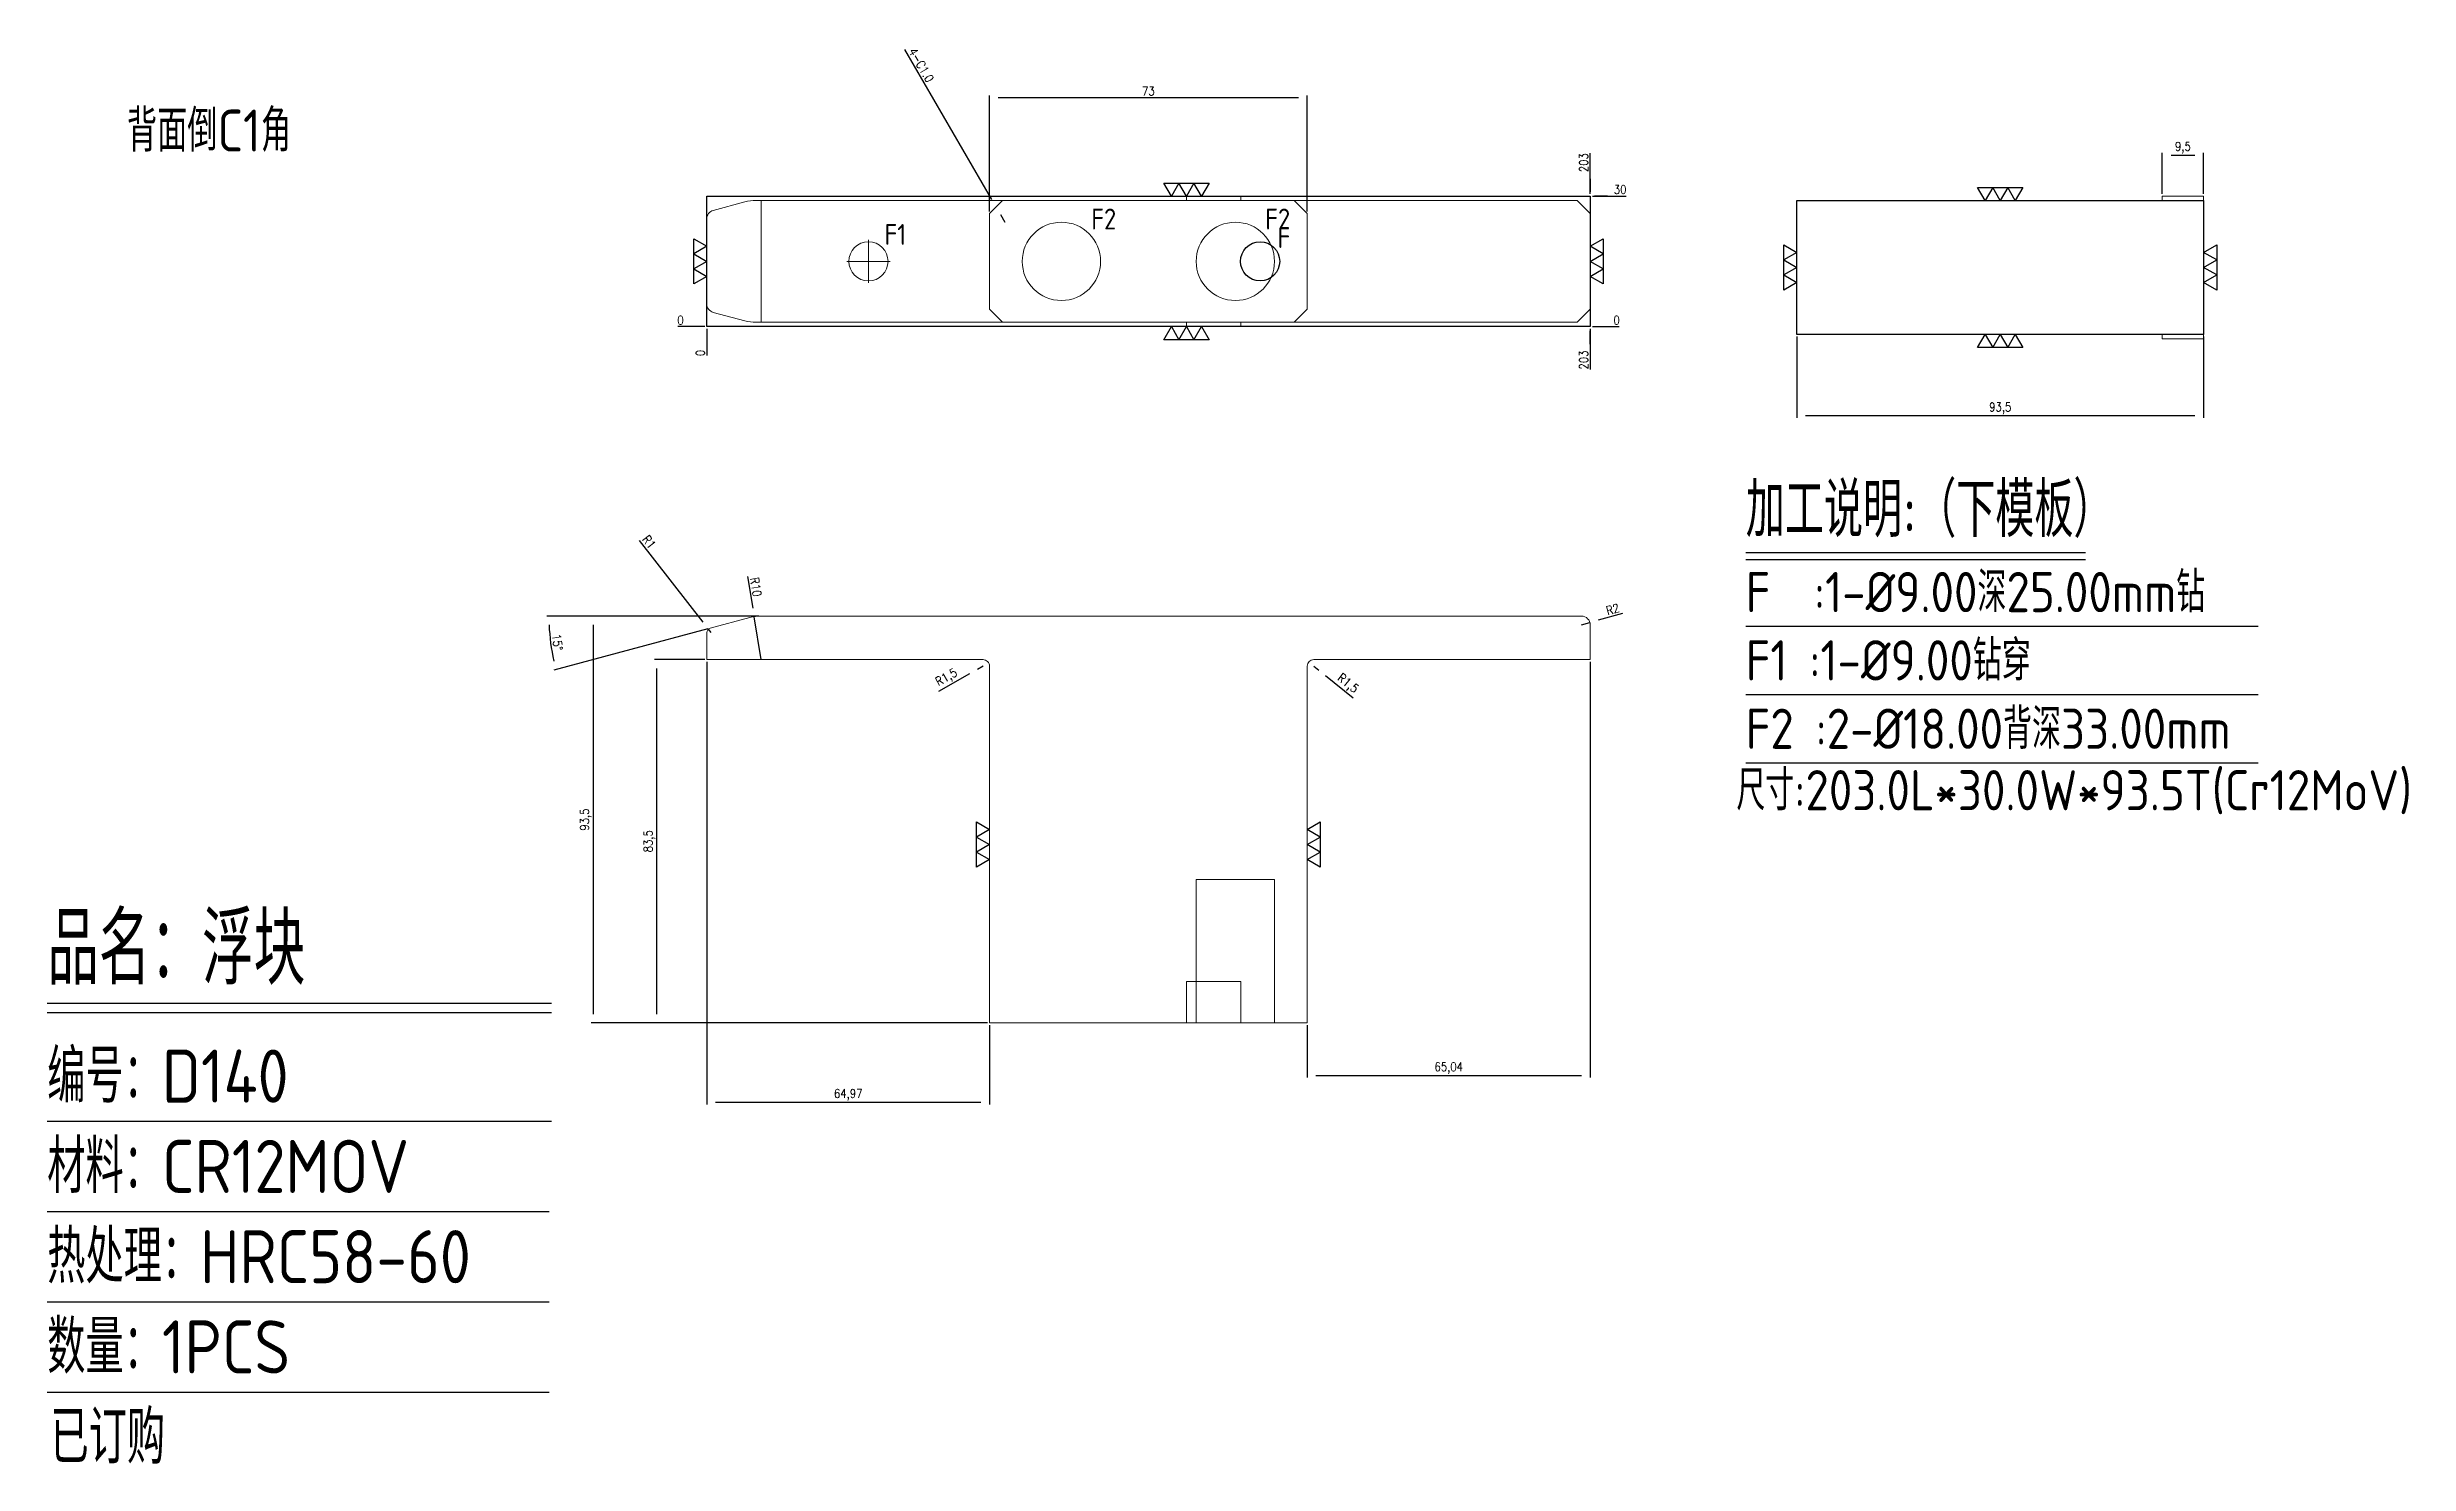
# Model space of a CAD drawing. Header units: millimetres. Extents: x 94957 to 95500, y -7950 to -7624.
import ezdxf
from ezdxf.enums import TextEntityAlignment as Align

# ---------------------------------------------------------------- set-up
doc = ezdxf.new("R2010")
doc.units = ezdxf.units.MM
doc.linetypes.add('CENTER', pattern=[0])
doc.linetypes.add('HIDDEN', pattern=[0])
for name, color, linetype in [('DIE_P', 2, 'Continuous'), ('DIM', 4, 'Continuous'), ('PRESS', 3, 'Continuous'), ('TEXT', 4, 'Continuous')]:
    doc.layers.add(name, color=color, linetype=linetype)
doc.styles.add('gbenor', font='gbenor.shx', dxfattribs={"bigfont": 'gbcbig.shx'})
doc.styles.get("Standard").update_dxf_attribs({"font": 'txt.shx', "width": 0.85, "bigfont": 'ctxt.shx'})
doc.dimstyles.new('T-2-WX', dxfattribs={"dimtxt": 2, "dimasz": 2, "dimexe": 0.5, "dimexo": 0.5, "dimgap": 0.5, "dimtad": 1, "dimtxsty": 'Standard', "dimblk": 'OPEN30', "dimcen": 0, "dimazin": 3, "dimtfac": 1, "dimtmove": 0, "dimatfit": 3, "dimldrblk": 'OPEN30', "dimlwd": -1, "dimlwe": -1})

# ---------------------------------------------------------------- blocks, each defined once
blk = doc.blocks.new('*D7579')
at = {"layer": 'Defpoints', "color": 0}
for p in [(95121.15845825619, -7754.931000421355), (95082.59767755706, -7848.431000421355), (95173.67063658545, -7848.431000421355)]:
    blk.add_point(p, dxfattribs=at)
at = {"layer": 'DIM', "color": 0}
for p, q in [((95120.65845825619, -7754.931000421355), (95082.09767755706, -7754.931000421355)), ((95082.59767755706, -7756.931000421355), (95082.59767755706, -7846.431000421355)), ((95173.17063658545, -7848.431000421355), (95082.09767755706, -7848.431000421355))]:
    blk.add_line(p, q, dxfattribs=at)
at = {"layer": 'DIM', "color": 0, "insert": (95080.90720136659, -7801.681000421355), "char_height": 2, "attachment_point": 5, "rotation": 90}
blk.add_mtext('93,5', dxfattribs=at)
blk = doc.blocks.new('_Open30')
blk = doc.blocks.new('*D7580')
at = {"layer": 'Defpoints', "color": 0}
for p in [(95108.70563658545, -7764.931000421355), (95173.67063658545, -7848.431000421355), (95173.67063658545, -7866.65796400603)]:
    blk.add_point(p, dxfattribs=at)
at = {"layer": 'DIM', "color": 0}
for p, q in [((95108.70563658545, -7765.431000421355), (95108.70563658545, -7867.15796400603)), ((95173.67063658545, -7848.931000421355), (95173.67063658545, -7867.15796400603)), ((95110.70563658545, -7866.65796400603), (95171.67063658545, -7866.65796400603))]:
    blk.add_line(p, q, dxfattribs=at)
at = {"layer": 'DIM', "color": 0, "insert": (95141.18813658545, -7864.967487815554), "char_height": 2, "attachment_point": 5}
blk.add_mtext('64,97', dxfattribs=at)
blk = doc.blocks.new('*D7581')
at = {"layer": 'Defpoints', "color": 0}
for p in [(95311.70313091212, -7764.931000421355), (95246.66813091215, -7848.431000421355), (95311.70313091212, -7860.50332773642)]:
    blk.add_point(p, dxfattribs=at)
at = {"layer": 'DIM', "color": 0}
for p, q in [((95311.70313091212, -7765.431000421355), (95311.70313091212, -7861.00332773642)), ((95246.66813091215, -7848.931000421355), (95246.66813091215, -7861.00332773642)), ((95248.66813091215, -7860.50332773642), (95309.70313091212, -7860.50332773642))]:
    blk.add_line(p, q, dxfattribs=at)
at = {"layer": 'DIM', "color": 0, "insert": (95279.18563091214, -7858.812851545944), "char_height": 2, "attachment_point": 5}
blk.add_mtext('65,04', dxfattribs=at)
blk = doc.blocks.new('*D7582')
at = {"layer": 'Defpoints', "color": 0}
for p in [(95097.19917390475, -7764.931000421355), (95108.70563658545, -7764.931000421355), (95173.67063658545, -7848.431000421355)]:
    blk.add_point(p, dxfattribs=at)
at = {"layer": 'DIM', "color": 0}
for p, q in [((95108.20563658545, -7764.931000421355), (95096.69917390475, -7764.931000421355)), ((95097.19917390475, -7846.431000421355), (95097.19917390475, -7766.931000421355)), ((95173.17063658545, -7848.431000421355), (95096.69917390475, -7848.431000421355))]:
    blk.add_line(p, q, dxfattribs=at)
at = {"layer": 'DIM', "color": 0, "insert": (95095.50869771428, -7806.681000421355), "char_height": 2, "attachment_point": 5, "rotation": 90}
blk.add_mtext('83,5', dxfattribs=at)
blk = doc.blocks.new('*D7583')
at = {"layer": 'Defpoints', "color": 0}
for p in [(95120.97822997512, -7754.931000421355), (95309.70313091212, -7754.931000421355), (95072.58723387579, -7759.065250917601), (95109.44681754036, -7757.71636328911), (95118.57026780513, -7755.27174215846)]:
    blk.add_point(p, dxfattribs=at)
at = {"layer": 'DIM', "color": 0}
for p, q in [((95119.34193328026, -7754.931000421355), (95071.9067286009, -7754.931000421355)), ((95108.96385462722, -7757.845772811662), (95073.54008109203, -7767.33754432335))]:
    blk.add_line(p, q, dxfattribs=at)
blk.add_arc((95119.84193328026, -7754.931000421355), 47.43520467936715, 182.415928199114, 192.5840718009944, dxfattribs=at)
at = {"layer": 'DIM', "color": 0, "insert": (95074.34692230482, -7760.920532244081), "char_height": 2, "attachment_point": 5, "rotation": 277.50000000005326}
blk.add_mtext('15%%d', dxfattribs=at)
blk = doc.blocks.new('*D7584')
at = {"layer": 'Defpoints', "color": 0}
for p in [(95109.09217052738, -7757.892568028132), (95109.7056365856, -7758.682289115335)]:
    blk.add_point(p, dxfattribs=at)
at = {"layer": 'DIM', "color": 0}
for p, q in [((95107.86523841105, -7756.313125853851), (95093.26540074548, -7737.518606548691)), ((95109.7056365856, -7758.682289115335), (95109.09217052738, -7757.892568028132))]:
    blk.add_line(p, q, dxfattribs=at)
at = {"layer": 'DIM', "color": 0, "insert": (95095.45197693788, -7737.888285237099), "char_height": 2, "attachment_point": 5, "rotation": 307.8405457088191}
blk.add_mtext('R1', dxfattribs=at)
blk = doc.blocks.new('*D7585')
at = {"layer": 'Defpoints', "color": 0}
for p in [(95119.56390737268, -7755.058948583948), (95121.15845825597, -7764.93100042173)]:
    blk.add_point(p, dxfattribs=at)
at = {"layer": 'DIM', "color": 0}
for p, q in [((95118.0695854021, -7745.807425719154), (95119.24499719603, -7753.084538216463)), ((95121.15845825597, -7764.93100042173), (95119.56390737268, -7755.058948583948))]:
    blk.add_line(p, q, dxfattribs=at)
at = {"layer": 'DIM', "color": 0, "insert": (95119.97864398635, -7748.219594151581), "char_height": 2, "attachment_point": 5, "rotation": 279.1752690244346}
blk.add_mtext('R10', dxfattribs=at)
blk = doc.blocks.new('*D7586')
at = {"layer": 'Defpoints', "color": 0}
for p in [(95309.70313091202, -7756.931000421377), (95311.62824119057, -7756.388828478695)]:
    blk.add_point(p, dxfattribs=at)
at = {"layer": 'DIM', "color": 0}
for p, q in [((95319.0903353179, -7754.287266758018), (95313.55335146912, -7755.846656536015)), ((95309.70313091202, -7756.931000421377), (95311.62824119057, -7756.388828478695))]:
    blk.add_line(p, q, dxfattribs=at)
at = {"layer": 'DIM', "color": 0, "insert": (95316.87776957577, -7753.352042966764), "char_height": 2, "attachment_point": 5, "rotation": 15.728898687075057}
blk.add_mtext('R2', dxfattribs=at)
blk = doc.blocks.new('*D7587')
at = {"layer": 'Defpoints', "color": 0}
for p in [(95248.16813091225, -7766.431000421435), (95249.33293529485, -7767.376109277655)]:
    blk.add_point(p, dxfattribs=at)
at = {"layer": 'DIM', "color": 0}
for p, q in [((95248.16813091225, -7766.431000421435), (95249.33293529485, -7767.376109277655)), ((95257.23881393006, -7773.790848117904), (95250.88600780503, -7768.63625441933))]:
    blk.add_line(p, q, dxfattribs=at)
at = {"layer": 'DIM', "color": 0, "insert": (95255.90406980192, -7770.530907789173), "char_height": 2, "attachment_point": 5, "rotation": 320.9445231161892}
blk.add_mtext('R1,5', dxfattribs=at)
blk = doc.blocks.new('*D7588')
at = {"layer": 'Defpoints', "color": 0}
for p in [(95170.86353896283, -7767.166864406645), (95172.17063658556, -7766.431000421398)]:
    blk.add_point(p, dxfattribs=at)
at = {"layer": 'DIM', "color": 0}
for p, q in [((95161.99187319358, -7772.161395201608), (95169.12074213258, -7768.148016386946)), ((95172.17063658556, -7766.431000421398), (95170.86353896283, -7767.166864406645))]:
    blk.add_line(p, q, dxfattribs=at)
at = {"layer": 'DIM', "color": 0, "insert": (95163.85560221697, -7769.172203511233), "char_height": 2, "attachment_point": 5, "rotation": 29.378446767766942}
blk.add_mtext('R1,5', dxfattribs=at)
blk = doc.blocks.new('*D7589')
at = {"layer": 'Defpoints', "color": 0}
for p in [(95359.17581895241, -7690.17939245233), (95452.67581895241, -7690.17939245233), (95359.17581895241, -7708.852651665751)]:
    blk.add_point(p, dxfattribs=at)
at = {"layer": 'DIM', "color": 0}
for p, q in [((95359.17581895241, -7690.67939245233), (95359.17581895241, -7709.352651665751)), ((95452.67581895241, -7690.67939245233), (95452.67581895241, -7709.352651665751)), ((95450.67581895241, -7708.852651665751), (95361.17581895241, -7708.852651665751))]:
    blk.add_line(p, q, dxfattribs=at)
at = {"layer": 'DIM', "color": 0, "insert": (95405.92581895241, -7707.162175475275), "char_height": 2, "attachment_point": 5}
blk.add_mtext('93,5', dxfattribs=at)
blk = doc.blocks.new('*D7590')
at = {"layer": 'Defpoints', "color": 0}
for p in [(95246.66813091215, -7635.725982151918), (95173.67063658545, -7662.378884376674), (95246.66813091215, -7662.378884376674)]:
    blk.add_point(p, dxfattribs=at)
at = {"layer": 'DIM', "color": 0}
for p, q in [((95173.67063658545, -7661.878884376674), (95173.67063658545, -7635.225982151918)), ((95246.66813091215, -7661.878884376674), (95246.66813091215, -7635.225982151918)), ((95175.67063658545, -7635.725982151918), (95244.66813091215, -7635.725982151918))]:
    blk.add_line(p, q, dxfattribs=at)
at = {"layer": 'DIM', "color": 0, "insert": (95210.1693837488, -7634.225982151918), "char_height": 2, "attachment_point": 5}
blk.add_mtext('73', dxfattribs=at)
blk = doc.blocks.new('*D7591')
at = {"layer": 'Defpoints', "color": 0}
for p in [(95175.17013462473, -7660.878019486241), (95175.17113854605, -7660.879749267173)]:
    blk.add_point(p, dxfattribs=at)
at = {"layer": 'DIM', "color": 0}
for p, q in [((95174.16621331363, -7659.148238574938), (95154.17475878709, -7624.702474702127)), ((95175.17113854605, -7660.879749267173), (95175.17013462473, -7660.878019486241)), ((95176.17505985715, -7662.609530178476), (95177.17898116825, -7664.33931108978))]:
    blk.add_line(p, q, dxfattribs=at)
at = {"layer": 'DIM', "color": 0, "insert": (95157.97831231508, -7628.267808208091), "char_height": 2, "attachment_point": 5, "rotation": 300.12980092541306}
blk.add_mtext('4-C1.0', dxfattribs=at)
blk = doc.blocks.new('*D7592')
at = {"layer": 'Defpoints', "color": 0}
for p in [(95452.67581895241, -7648.943048988855), (95443.17581895241, -7658.378884376674), (95452.67581895241, -7658.378884376674)]:
    blk.add_point(p, dxfattribs=at)
at = {"layer": 'DIM', "color": 0}
for p, q in [((95443.17581895241, -7657.878884376674), (95443.17581895241, -7648.443048988855)), ((95445.17581895241, -7648.943048988855), (95450.67581895241, -7648.943048988855)), ((95452.67581895241, -7657.878884376674), (95452.67581895241, -7648.443048988855))]:
    blk.add_line(p, q, dxfattribs=at)
at = {"layer": 'DIM', "color": 0, "insert": (95447.92581895241, -7647.252572798378), "char_height": 2, "attachment_point": 5}
blk.add_mtext('9,5', dxfattribs=at)
blk = doc.blocks.new('*D7593')
at = {"layer": 'Defpoints', "color": 0}
for p in [(95108.70563657545, -7688.379392452338), (95311.70313091212, -7688.379392452338), (95316.70313091212, -7688.379392452338)]:
    blk.add_point(p, dxfattribs=at)
at = {"layer": 'DIM', "color": 0}
blk.add_line((95312.20313091212, -7688.379392452338), (95318.33646424545, -7688.379392452338), dxfattribs=at)
at = {"layer": 'DIM', "color": 0, "insert": (95317.76979757879, -7686.879392452338), "char_height": 2, "attachment_point": 5}
blk.add_mtext('0', dxfattribs=at)
blk = doc.blocks.new('*D7594')
at = {"layer": 'Defpoints', "color": 0}
for p in [(95311.70313091212, -7658.378884376682), (95316.70313091212, -7658.378392452338), (95108.70563657545, -7688.379392452338)]:
    blk.add_point(p, dxfattribs=at)
at = {"layer": 'DIM', "color": 0}
for p, q in [((95312.20313091212, -7658.378884376682), (95315.70313091212, -7658.378884376682)), ((95315.70313091212, -7658.378884376682), (95312.70313091212, -7658.378392452338)), ((95312.70313091212, -7658.378392452338), (95319.95551186451, -7658.378392452338))]:
    blk.add_line(p, q, dxfattribs=at)
at = {"layer": 'DIM', "color": 0, "insert": (95318.57932138832, -7656.878392452338), "char_height": 2, "attachment_point": 5}
blk.add_mtext('30', dxfattribs=at)
blk = doc.blocks.new('*D7595')
at = {"layer": 'Defpoints', "color": 0}
for p in [(95103.70563657545, -7688.379392452338), (95108.70563657545, -7688.379392452338), (95108.70563657545, -7688.379392452338)]:
    blk.add_point(p, dxfattribs=at)
at = {"layer": 'DIM', "color": 0}
blk.add_line((95108.20563657545, -7688.379392452338), (95102.07230324212, -7688.379392452338), dxfattribs=at)
at = {"layer": 'DIM', "color": 0, "insert": (95102.63896990879, -7686.879392452338), "char_height": 2, "attachment_point": 5}
blk.add_mtext('0', dxfattribs=at)
blk = doc.blocks.new('*D7596')
at = {"layer": 'Defpoints', "color": 0}
for p in [(95108.70563657545, -7688.379392452338), (95311.70313091212, -7688.379392452338), (95311.70263657546, -7693.379392452338)]:
    blk.add_point(p, dxfattribs=at)
at = {"layer": 'DIM', "color": 0}
for p, q in [((95311.70313091212, -7692.379392452334), (95311.70263657546, -7689.379392452334)), ((95311.70263657546, -7689.379392452334), (95311.70263657546, -7698.250821023772)), ((95311.70313091212, -7688.879392452334), (95311.70313091212, -7692.379392452334))]:
    blk.add_line(p, q, dxfattribs=at)
at = {"layer": 'DIM', "color": 0, "insert": (95310.20263657544, -7696.06510673806), "char_height": 2, "attachment_point": 5, "rotation": 90}
blk.add_mtext('203', dxfattribs=at)
blk = doc.blocks.new('*D7597')
at = {"layer": 'Defpoints', "color": 0}
for p in [(95108.70563657545, -7688.379392452338), (95108.70563657545, -7688.379392452338), (95108.70563657545, -7693.379392452338)]:
    blk.add_point(p, dxfattribs=at)
at = {"layer": 'DIM', "color": 0}
blk.add_line((95108.70563657545, -7688.879392452334), (95108.70563657545, -7695.012725785666), dxfattribs=at)
at = {"layer": 'DIM', "color": 0, "insert": (95107.20563657544, -7694.446059119007), "char_height": 2, "attachment_point": 5, "rotation": 90}
blk.add_mtext('0', dxfattribs=at)
blk = doc.blocks.new('*D7598')
at = {"layer": 'Defpoints', "color": 0}
for p in [(95311.70263657546, -7653.378884376682), (95311.70313091212, -7658.378884376682), (95108.70563657545, -7688.379392452338)]:
    blk.add_point(p, dxfattribs=at)
at = {"layer": 'DIM', "color": 0}
for p, q in [((95311.70263657546, -7657.378884376682), (95311.70263657546, -7648.507455805244)), ((95311.70313091212, -7654.378884376682), (95311.70263657546, -7657.378884376682)), ((95311.70313091212, -7657.878884376682), (95311.70313091212, -7654.378884376682))]:
    blk.add_line(p, q, dxfattribs=at)
at = {"layer": 'DIM', "color": 0, "insert": (95310.20263657546, -7650.693170090964), "char_height": 2, "attachment_point": 5, "rotation": 90}
blk.add_mtext('203', dxfattribs=at)

msp = doc.modelspace()

# ---------------------------------------------------------------- linework, layer by layer
at = {"layer": 'DIE_P', "linetype": 'Continuous', "lineweight": 15}
for p, q in [((95231.41945591941, -7659.378884376674), (95218.91945591941, -7659.378884376674)), ((95218.91945591941, -7687.379392452342), (95231.41945591941, -7687.379392452342))]:
    msp.add_line(p, q, dxfattribs=at)
at = {"layer": 'DIE_P', "color": 4}
for points in [[(95411.12197137513, -7656.378884376674), (95409.38992056754, -7659.378884376674), (95407.65786975998, -7656.378884376674), (95405.92581895241, -7659.378884376674), (95404.19376814485, -7656.378884376674), (95402.46171733728, -7659.378884376674), (95400.72966652972, -7656.378884376674), (95411.12197137513, -7656.378884376674)], [(95356.17581895241, -7669.582985991798), (95359.17581895241, -7671.315036799366), (95356.17581895241, -7673.047087606934), (95359.17581895241, -7674.779138414502), (95356.17581895241, -7676.511189222072), (95359.17581895241, -7678.243240029642), (95356.17581895241, -7679.97529083721), (95356.17581895241, -7669.582985991798)], [(95455.67581895241, -7679.97529083721), (95452.67581895241, -7678.243240029642), (95455.67581895241, -7676.51118922207), (95452.67581895241, -7674.779138414502), (95455.67581895241, -7673.047087606934), (95452.67581895241, -7671.315036799366), (95455.67581895241, -7669.582985991798), (95455.67581895241, -7679.97529083721)], [(95400.72966652969, -7693.17939245233), (95402.46171733728, -7690.17939245233), (95404.19376814485, -7693.17939245233), (95405.92581895241, -7690.17939245233), (95407.65786975998, -7693.17939245233), (95409.38992056754, -7690.17939245233), (95411.1219713751, -7693.17939245233), (95400.72966652969, -7693.17939245233)], [(95170.67063658545, -7802.234847998649), (95173.67063658545, -7803.966898806219), (95170.67063658545, -7805.698949613787), (95173.67063658545, -7807.431000421355), (95170.67063658545, -7809.163051228925), (95173.67063658545, -7810.895102036495), (95170.67063658545, -7812.627152844063), (95170.67063658545, -7802.234847998649)], [(95249.66813091215, -7812.627152844063), (95246.66813091215, -7810.895102036495), (95249.66813091215, -7809.163051228925), (95246.66813091215, -7807.431000421355), (95249.66813091215, -7805.698949613787), (95246.66813091215, -7803.966898806219), (95249.66813091215, -7802.234847998649), (95249.66813091215, -7812.627152844063)]]:
    msp.add_lwpolyline(points, close=True, dxfattribs=at)
at = {"layer": 'DIE_P', "linetype": 'Continuous', "lineweight": 15}
msp.add_lwpolyline([(95218.91945591941, -7659.378884376674), (95218.91945591941, -7658.378884376682), (95231.41945591941, -7658.378884376682), (95231.41945591941, -7659.378884376674), (95308.70313091212, -7659.378884376674), (95311.70313091212, -7662.378884376674), (95311.70313091212, -7684.379392452342), (95308.70313091212, -7687.379392452342), (95231.41945591941, -7687.379392452342), (95231.41945591941, -7688.379392452338), (95218.91945591941, -7688.379392452338), (95218.91945591941, -7687.379392452342), (95120.02216156133, -7687.379392452342, -0.065543462815202), (95117.4339711103, -7687.038650715236), (95110.18799849524, -7685.097098204649, -0.3394542588631877), (95108.70563658545, -7683.165246552067), (95108.70563658545, -7663.593030276948, -0.3394542588631319), (95110.18799849524, -7661.661178624367), (95117.4339711103, -7659.71962611378, -0.065543462815202), (95120.02216156133, -7659.378884376674)], format="xyb", close=True, dxfattribs=at)
at = {"layer": 'DIE_P', "lineweight": 15}
msp.add_lwpolyline([(95121.15845825616, -7687.379392452327), (95121.15845825619, -7659.378884376674)], dxfattribs=at)
at = {"layer": 'DIE_P', "linetype": 'HIDDEN', "lineweight": 15, "ltscale": 0.5}
for points in [[(95176.67063658545, -7659.378884376674), (95173.67063658545, -7662.378884376674), (95173.67063658545, -7684.379392452342), (95176.67063658545, -7687.379392452342)], [(95243.66813091215, -7659.378884376674), (95246.66813091215, -7662.378884376674), (95246.66813091215, -7684.379392452342), (95243.66813091215, -7687.379392452342)]]:
    msp.add_lwpolyline(points, dxfattribs=at)
at = {"layer": 'DIE_P', "color": 2}
msp.add_lwpolyline([(95359.17581895241, -7659.378884376674), (95452.67581895241, -7659.378884376674), (95452.67581895241, -7690.17939245233), (95359.17581895241, -7690.17939245233)], close=True, dxfattribs=at)
at = {"layer": 'DIE_P', "linetype": 'Continuous', "lineweight": 15}
for points in [[(95452.67581895241, -7658.378884376674), (95443.17581895241, -7658.378884376674), (95443.17581895241, -7659.378884376674), (95452.67581895241, -7659.378884376674)], [(95452.67581895241, -7691.17939245233), (95443.17581895241, -7691.17939245233), (95443.17581895241, -7690.17939245233), (95452.67581895241, -7690.17939245233)]]:
    msp.add_lwpolyline(points, close=True, dxfattribs=at)
at = {"layer": 'DIE_P', "color": 4, "linetype": 'CENTER', "lineweight": 15}
for points in [[(95140.89493643059, -7673.379138414508), (95150.79493643055, -7673.379138414508)], [(95145.84493643057, -7678.329138414505), (95145.84493643057, -7668.429138414511)]]:
    msp.add_lwpolyline(points, dxfattribs=at)
at = {"layer": 'DIE_P', "linetype": 'Continuous', "lineweight": 15}
msp.add_lwpolyline([(95120.97822997512, -7754.931000421355), (95309.70313091212, -7754.931000421355, -0.414213562373095), (95311.70313091212, -7756.931000421355), (95311.70313091212, -7764.931000421355), (95248.16813091215, -7764.931000421355, 0.4142135623702535), (95246.66813091215, -7766.431000421355), (95246.66813091215, -7848.431000421355), (95173.67063658545, -7848.431000421355), (95173.67063658545, -7766.431000421355, 0.4142135623745157), (95172.17063658545, -7764.931000421355), (95108.70563658545, -7764.931000421355), (95108.70563658545, -7758.682289115422, -0.3394542588629408), (95109.44681754036, -7757.71636328911), (95118.57026780513, -7755.27174215846, -0.0655434628125303), (95121.15845825613, -7754.931000421355)], format="xyb", dxfattribs=at)
at = {"layer": 'DIE_P', "linetype": 'HIDDEN', "lineweight": 15, "ltscale": 5}
msp.add_lwpolyline([(95221.15952808005, -7815.431000421355), (95239.15952810002, -7815.431000421355), (95239.15952810002, -7848.431000421355), (95221.15952808005, -7848.431000421355)], close=True, dxfattribs=at)
at = {"layer": 'DIE_P', "color": 2, "linetype": 'Continuous', "lineweight": 15}
msp.add_lwpolyline([(95218.91945591941, -7838.931000421355), (95231.41945591941, -7838.931000421355), (95231.41945591941, -7848.431000421355), (95218.91945591941, -7848.431000421355)], close=True, dxfattribs=at)
at = {"layer": 'DIE_P', "linetype": 'HIDDEN', "lineweight": 15, "ltscale": 0.5}
for centre in [(95190.1793837488, -7673.379138414522), (95230.15952809004, -7673.379138414522)]:
    msp.add_circle(centre, 9.000000000000004, dxfattribs=at)
at = {"layer": 'DIE_P', "linetype": 'Continuous', "lineweight": 15}
msp.add_circle((95145.84493643057, -7673.379138414508), 4.5, dxfattribs=at)
at = {"layer": 'DIE_P', "linetype": 'Continuous'}
msp.add_circle((95235.84493643057, -7673.379138414508), 4.5, dxfattribs=at)
at = {"layer": 'DIM', "color": 4, "linetype": 'Continuous', "lineweight": 25}
for p, q in [((94957.12081700197, -7843.884404740342), (95073.00422703498, -7843.884404740342)), ((94957.12081700197, -7846.020120415233), (95073.00422703498, -7846.020120415233)), ((94957.12081700197, -7871.038504035096), (95073.00422703498, -7871.038504035096)), ((94957.12081700197, -7891.785456305322), (95072.5009516959, -7891.785456305322)), ((94957.12081700197, -7912.532408575482), (95072.5009516959, -7912.532408575482)), ((94957.12081700197, -7933.279360845718), (95072.5009516959, -7933.279360845718))]:
    msp.add_line(p, q, dxfattribs=at)
at = {"layer": 'PRESS', "color": 4}
for points in [[(95224.11560834214, -7655.378884376682), (95222.38355753456, -7658.378884376682), (95220.651506727, -7655.378884376682), (95218.91945591941, -7658.378884376682), (95217.18740511185, -7655.378884376682), (95215.45535430427, -7658.378884376682), (95213.7233034967, -7655.378884376682), (95224.11560834214, -7655.378884376682)], [(95105.70563658545, -7668.182985991801), (95108.70563658545, -7669.91503679937), (95105.70563658545, -7671.647087606939), (95108.70563658545, -7673.379138414508), (95105.70563658545, -7675.111189222077), (95108.70563658545, -7676.843240029646), (95105.70563658545, -7678.575290837215), (95105.70563658545, -7668.182985991801)], [(95314.70313091212, -7678.575290837215), (95311.70313091212, -7676.843240029646), (95314.70313091212, -7675.111189222077), (95311.70313091212, -7673.379138414508), (95314.70313091212, -7671.647087606939), (95311.70313091212, -7669.91503679937), (95314.70313091212, -7668.182985991801), (95314.70313091212, -7678.575290837215)], [(95213.72330349669, -7691.379392452338), (95215.45535430427, -7688.379392452338), (95217.18740511184, -7691.379392452338), (95218.91945591941, -7688.379392452338), (95220.65150672698, -7691.379392452338), (95222.38355753456, -7688.379392452338), (95224.11560834212, -7691.379392452338), (95213.72330349669, -7691.379392452338)]]:
    msp.add_lwpolyline(points, close=True, dxfattribs=at)
at = {"layer": 'PRESS', "color": 8, "linetype": 'HIDDEN'}
msp.add_lwpolyline([(95108.70438374378, -7688.37913841451), (95108.70438374378, -7658.37913841451), (95311.70438374378, -7658.37913841451), (95311.70438374378, -7688.37913841451)], close=True, dxfattribs=at)
at = {"layer": 'TEXT', "color": 3}
for p, q in [((95347.45289733695, -7740.294067563425), (95425.51289560003, -7740.294067563425)), ((95347.45289733695, -7741.911067563426), (95425.51289560003, -7741.911067563426)), ((95347.45289733695, -7757.249467563428), (95465.23721878204, -7757.249467563428)), ((95347.45289733695, -7772.957467563427), (95465.23721878204, -7772.957467563427)), ((95347.45289733695, -7788.665467563427), (95465.23721878204, -7788.665467563427))]:
    msp.add_line(p, q, dxfattribs=at)

# ---------------------------------------------------------------- texts
at = {"layer": 'DIM', "color": 3, "linetype": 'Continuous', "lineweight": 25, "style": 'gbenor'}
for s, height, p in [('品名：浮块', 16.47552092044657, (94957.12081700197, -7839.612973390569)), ('编号：D140', 12.20408957070116, (94957.12081700197, -7866.76707268539)), ('材料：CR12MOV ', 12.20408957070116, (94957.12081700197, -7887.514024955544)), ('热处理：HRC58-60', 12.20408957070116, (94957.12081700197, -7908.260977225782)), ('数量：1PCS', 12.20408957070116, (94957.12081700197, -7929.00792949602)), ('已订购', 12.20408957070116, (94957.86330577673, -7949.754881766088))]:
    msp.add_text(s, height=height, dxfattribs=at).set_placement(p)
at = {"layer": 'TEXT', "color": 4, "lineweight": 18, "style": 'gbenor'}
msp.add_text('背面倒C1角', height=9.626334097184833, dxfattribs=at).set_placement((94975.44430939278, -7648.1262392781))
at = {"layer": 'TEXT', "color": 4, "style": 'gbenor'}
for s, p in [('F2', (95199.90925657446, -7663.649265588847)), ('F2', (95239.88940091571, -7663.649265588847)), ('F1', (95152.02504969816, -7667.19902514694)), ('F', (95241.31794291697, -7667.906131928125))]:
    msp.add_text(s, height=4.800000000000002, dxfattribs=at).set_placement(p, align=Align.MIDDLE_CENTER)
for s, height, p in [('加工说明:（下模板）', 12.474, (95347.45289733695, -7736.736667563428)), ('F  :1-%%c9.00深25.00mm钻', 9.239999999999998, (95347.45289733695, -7754.015467563428)), ('F1 :1-%%c9.00钻穿', 9.239999999999998, (95347.45289733695, -7769.723467563426)), ('F2 :2-%%C18.00背深33.00mm ', 9.239999999999998, (95347.45289733695, -7785.431467563427)), ('尺寸:203.0L*30.0W*93.5T(Cr12MoV)', 9.239999999999998, (95345.29476954824, -7799.556777461763))]:
    msp.add_text(s, height=height, dxfattribs=at).set_placement(p)

# ---------------------------------------------------------------- dimensions: what is measured, and where the dimension line sits
at = {"layer": 'DIM', "color": 4}
dim = msp.add_diameter_dim_2p(p1=(95175.17113854605, -7660.879749267173), p2=(95175.17013462473, -7660.878019486241), text='4-C1.0', dimstyle='T-2-WX', dxfattribs=at)
dim.commit()
dim.dimension.update_dxf_attribs({"geometry": '*D7591', "text_midpoint": (95156.6809766316, -7629.02074919142), "dimtype": 163})
for base, p1, p2, picture, middle in [((95246.66813091215, -7635.725982151918), (95173.67063658545, -7662.378884376674), (95246.66813091215, -7662.378884376674), '*D7590', (95210.1693837488, -7634.225982151918)), ((95452.67581895241, -7648.943048988855), (95443.17581895241, -7658.378884376674), (95452.67581895241, -7658.378884376674), '*D7592', (95447.92581895241, -7647.252572798378)), ((95173.67063658545, -7866.65796400603), (95108.70563658545, -7764.931000421355), (95173.67063658545, -7848.431000421355), '*D7580', (95141.18813658545, -7864.967487815554)), ((95311.70313091212, -7860.50332773642), (95246.66813091215, -7848.431000421355), (95311.70313091212, -7764.931000421355), '*D7581', (95279.18563091214, -7858.812851545944))]:
    dim = msp.add_linear_dim(base=base, p1=p1, p2=p2, dimstyle='T-2-WX', dxfattribs=at)
    dim.commit()
    dim.dimension.update_dxf_attribs({"geometry": picture, "text_midpoint": middle})
for feature_location, offset, dtype, picture, middle in [((95311.70313091212, -7658.378884376682), (-0.0004943366657244042, 5), 1, '*D7598', (95310.20263657546, -7650.693170090964)), ((95311.70313091212, -7658.378884376682), (5, 0.0004919243447147892), 0, '*D7594', (95318.57932138832, -7656.878392452338)), ((95108.70563657545, -7688.379392452338), (-5, 0), 0, '*D7595', (95102.63896990879, -7686.879392452338)), ((95108.70563657545, -7688.379392452338), (0, -5), 1, '*D7597', (95107.20563657544, -7694.446059119007)), ((95311.70313091212, -7688.379392452338), (5, 0), 0, '*D7593', (95317.76979757879, -7686.879392452338)), ((95311.70313091212, -7688.379392452338), (-0.0004943366657244042, -5), 1, '*D7596', (95310.20263657544, -7696.06510673806))]:
    dim = msp.add_ordinate_dim(feature_location=feature_location, offset=offset, dtype=dtype, origin=(95108.70563657545, -7688.379392452338), dimstyle='T-2-WX', dxfattribs=at)
    dim.commit()
    dim.dimension.update_dxf_attribs({"geometry": picture, "text_midpoint": middle})
dim = msp.add_linear_dim(base=(95359.17581895241, -7708.852651665751), p1=(95452.67581895241, -7690.17939245233), p2=(95359.17581895241, -7690.17939245233), dimstyle='T-2-WX', dxfattribs=at)
dim.commit()
dim.dimension.update_dxf_attribs({"geometry": '*D7589', "text_midpoint": (95405.92581895241, -7708.852651665751), "dimtype": 160})
dim = msp.add_radius_dim(center=(95109.7056365856, -7758.682289115335), mpoint=(95109.09217052738, -7757.892568028132), dimstyle='T-2-WX', dxfattribs=at)
dim.commit()
dim.dimension.update_dxf_attribs({"geometry": '*D7584', "text_midpoint": (95094.26739530716, -7738.808484324352), "dimtype": 164})
for center, mpoint, picture, middle in [((95121.15845825597, -7764.93100042173), (95119.56390737268, -7755.058948583948), '*D7585', (95119.97864398635, -7748.219594151581)), ((95309.70313091202, -7756.931000421377), (95311.62824119057, -7756.388828478695), '*D7586', (95316.87776957577, -7753.352042966764)), ((95172.17063658556, -7766.431000421398), (95170.86353896283, -7767.166864406645), '*D7588', (95163.85560221697, -7769.172203511233)), ((95248.16813091225, -7766.431000421435), (95249.33293529485, -7767.376109277655), '*D7587', (95255.90406980192, -7770.530907789173))]:
    dim = msp.add_radius_dim(center=center, mpoint=mpoint, dimstyle='T-2-WX', dxfattribs=at)
    dim.commit()
    dim.dimension.update_dxf_attribs({"geometry": picture, "text_midpoint": middle})
dim = msp.add_angular_dim_2l(base=(95072.58723387579, -7759.065250917601), line1=((95109.44681754036, -7757.71636328911), (95118.57026780513, -7755.27174215846)), line2=((95120.97822997512, -7754.931000421355), (95309.70313091212, -7754.931000421355)), dimstyle='T-2-WX', dxfattribs=at)
dim.commit()
dim.dimension.update_dxf_attribs({"geometry": '*D7583', "text_midpoint": (95074.34692230482, -7760.920532244081)})
for base, p1, p2, picture, middle in [((95082.59767755706, -7848.431000421355), (95121.15845825619, -7754.931000421355), (95173.67063658545, -7848.431000421355), '*D7579', (95080.90720136659, -7801.681000421355)), ((95097.19917390475, -7764.931000421355), (95173.67063658545, -7848.431000421355), (95108.70563658545, -7764.931000421355), '*D7582', (95095.50869771428, -7806.681000421355))]:
    dim = msp.add_linear_dim(base=base, p1=p1, p2=p2, angle=90, dimstyle='T-2-WX', dxfattribs=at)
    dim.commit()
    dim.dimension.update_dxf_attribs({"geometry": picture, "text_midpoint": middle})

doc.saveas('drawing.dxf')
